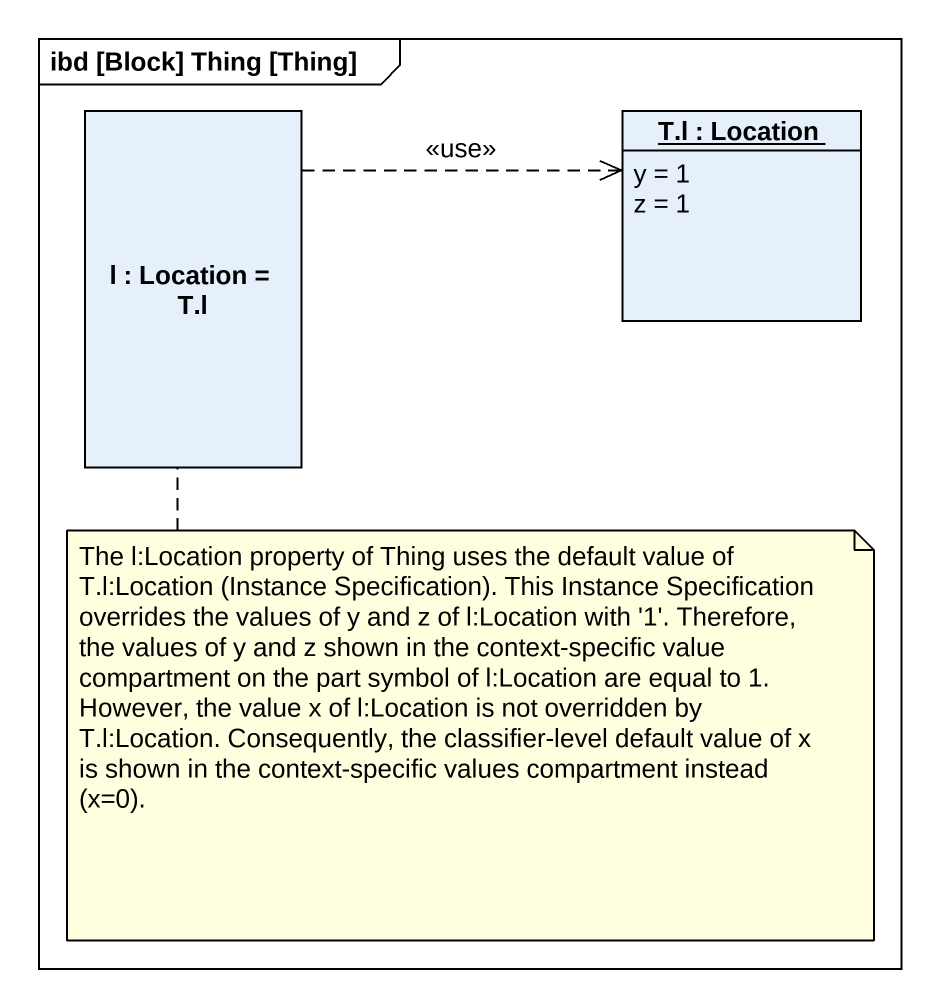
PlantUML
@startuml
mainframe ibd [Block] Thing [Thing]
allowmixing
hide circle
hide empty members
rectangle "l : Location = T.l" as l
object "T.l : Location" as T_l {
  y = 1
  z = 1
}
l .right.> T_l : <<use>>
note bottom of l : The l:Location property of Thing uses the default value of T.l:Location (Instance Specification). This Instance Specification overrides the values of y and z of l:Location with '1'. Therefore, the values of y and z shown in the context-specific value compartment on the part symbol of l:Location are equal to 1. However, the value x of l:Location is not overridden by T.l:Location. Consequently, the classifier-level default value of x is shown in the context-specific values compartment instead (x=0).
@enduml
